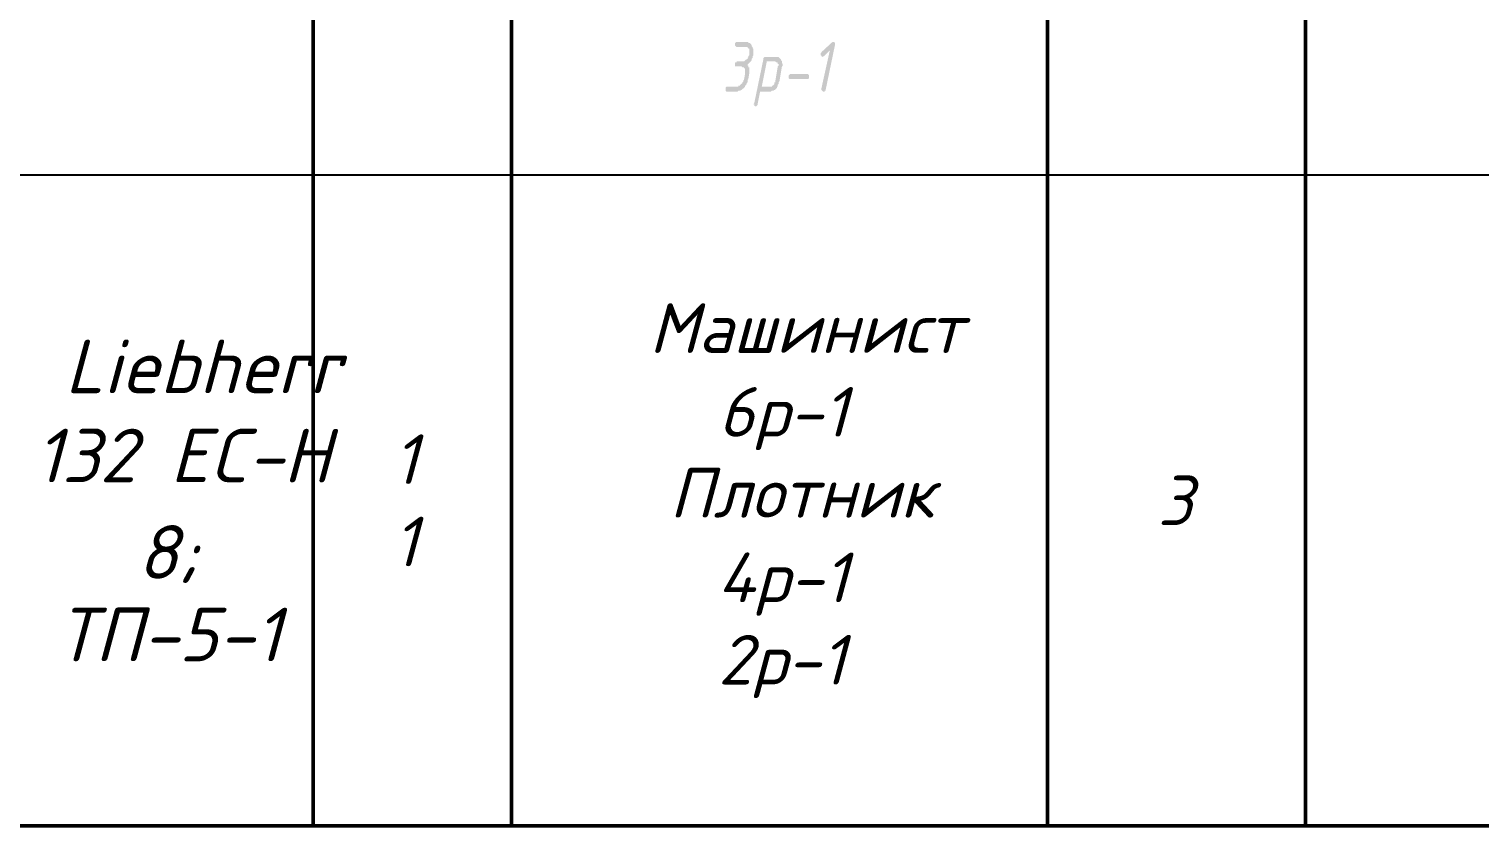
# Model space of a CAD drawing. Header units: millimetres. Extents: x 2279 to 5236, y 896 to 2828.
# Drawn here: x 4491.4 to 4564.5, y 2049.1 to 2089.2 of the extents above; entities that cross this region are included whole.
import ezdxf

# ---------------------------------------------------------------- set-up
doc = ezdxf.new("R2010")
doc.units = ezdxf.units.MM
doc.layers.add('PDF _!!ТОНКАЯ', color=7, linetype='Continuous')
doc.layers.add('PDF _Текст', color=7, linetype='Continuous')
doc.styles.add('PDF ISOCPEUR Italic', font='isocpeui.ttf')

msp = doc.modelspace()

# ---------------------------------------------------------------- hatches: boundary and pattern name
at = {"layer": 'PDF _!!ТОНКАЯ', "transparency": 33554559}
for points in [[(4527.585, 2087.439), (4527.628, 2087.439), (4527.628, 2087.396), (4527.67, 2087.396), (4527.67, 2087.354), (4527.67, 2087.311), (4527.712, 2087.311), (4527.712, 2087.269), (4527.712, 2087.227), (4527.712, 2087.184), (4527.712, 2087.142), (4527.712, 2087.1), (4527.712, 2087.057), (4527.712, 2087.015), (4527.712, 2086.973), (4527.712, 2086.973), (4527.67, 2086.719), (4527.628, 2086.676), (4527.628, 2086.634), (4527.628, 2086.592), (4527.628, 2086.549), (4527.585, 2086.507), (4527.585, 2086.465), (4527.585, 2086.465), (4527.543, 2086.422), (4527.543, 2086.38), (4527.501, 2086.38), (4527.501, 2086.338), (4527.501, 2086.295), (4527.458, 2086.295), (4527.458, 2086.253), (4527.416, 2086.253), (4527.374, 2086.211), (4527.374, 2086.211), (4527.331, 2086.168), (4527.331, 2086.168), (4527.289, 2086.168), (4527.289, 2086.126), (4527.247, 2086.126), (4527.204, 2086.126), (4527.204, 2086.126), (4527.162, 2086.126), (4527.12, 2086.084), (4527.12, 2086.084), (4527.077, 2086.084), (4527.035, 2086.084), (4526.993, 2086.084), (4526.993, 2086.084), (4526.612, 2086.084), (4526.569, 2086.084), (4526.569, 2086.084), (4526.527, 2086.126), (4526.527, 2086.126), (4526.527, 2086.168), (4526.527, 2086.211), (4526.527, 2086.253), (4526.527, 2086.295), (4526.527, 2086.295), (4526.569, 2086.338), (4526.569, 2086.338), (4526.612, 2086.338), (4527.035, 2086.338), (4527.077, 2086.338), (4527.12, 2086.338), (4527.162, 2086.338), (4527.162, 2086.38), (4527.204, 2086.38), (4527.247, 2086.38), (4527.247, 2086.422), (4527.289, 2086.422), (4527.289, 2086.465), (4527.331, 2086.465), (4527.331, 2086.507), (4527.374, 2086.507), (4527.374, 2086.549), (4527.416, 2086.592), (4527.416, 2086.634), (4527.416, 2086.634), (4527.458, 2086.676), (4527.458, 2086.719), (4527.501, 2086.973), (4527.501, 2087.015), (4527.501, 2087.057), (4527.501, 2087.1), (4527.501, 2087.1), (4527.501, 2087.142), (4527.501, 2087.184), (4527.501, 2087.184), (4527.501, 2087.227), (4527.458, 2087.269), (4527.458, 2087.269), (4527.458, 2087.311), (4527.416, 2087.311), (4527.374, 2087.311), (4527.374, 2087.311), (4527.331, 2087.354), (4527.289, 2087.354), (4527.289, 2087.354), (4527.077, 2087.354), (4527.077, 2087.354), (4527.035, 2087.354), (4526.993, 2087.354), (4526.993, 2087.396), (4526.993, 2087.439), (4526.993, 2087.481), (4526.993, 2087.481), (4526.993, 2087.523), (4527.035, 2087.566), (4527.035, 2087.566), (4527.077, 2087.566), (4527.077, 2087.608), (4527.331, 2087.608), (4527.374, 2087.608), (4527.374, 2087.608), (4527.416, 2087.608), (4527.458, 2087.608), (4527.458, 2087.608), (4527.501, 2087.65), (4527.501, 2087.65), (4527.543, 2087.693), (4527.585, 2087.693), (4527.585, 2087.735), (4527.628, 2087.735), (4527.628, 2087.777), (4527.67, 2087.82), (4527.67, 2087.82), (4527.67, 2087.862), (4527.712, 2087.904), (4527.712, 2087.947), (4527.712, 2087.947), (4527.712, 2087.989), (4527.712, 2088.031), (4527.712, 2088.074), (4527.712, 2088.116), (4527.712, 2088.158), (4527.712, 2088.201), (4527.712, 2088.201), (4527.712, 2088.243), (4527.67, 2088.243), (4527.67, 2088.285), (4527.628, 2088.285), (4527.628, 2088.328), (4527.585, 2088.328), (4527.543, 2088.328), (4527.543, 2088.328), (4527.501, 2088.328), (4527.501, 2088.328), (4527.077, 2088.328), (4527.077, 2088.328), (4527.035, 2088.37), (4527.035, 2088.37), (4526.993, 2088.412), (4526.993, 2088.412), (4526.993, 2088.455), (4526.993, 2088.497), (4526.993, 2088.539), (4527.035, 2088.539), (4527.035, 2088.582), (4527.077, 2088.582), (4527.077, 2088.582), (4527.543, 2088.582), (4527.585, 2088.582), (4527.585, 2088.582), (4527.628, 2088.582), (4527.67, 2088.582), (4527.67, 2088.539), (4527.712, 2088.539), (4527.755, 2088.539), (4527.755, 2088.497), (4527.797, 2088.497), (4527.797, 2088.455), (4527.839, 2088.455), (4527.839, 2088.412), (4527.839, 2088.37), (4527.882, 2088.328), (4527.882, 2088.328), (4527.882, 2088.285), (4527.924, 2088.243), (4527.924, 2088.201), (4527.924, 2088.201), (4527.924, 2088.158), (4527.924, 2088.116), (4527.924, 2088.074), (4527.924, 2088.031), (4527.924, 2087.989), (4527.924, 2087.947), (4527.924, 2087.947), (4527.924, 2087.904), (4527.882, 2087.862), (4527.882, 2087.82), (4527.882, 2087.82), (4527.882, 2087.777), (4527.839, 2087.735), (4527.839, 2087.693), (4527.839, 2087.65), (4527.797, 2087.65), (4527.797, 2087.608), (4527.755, 2087.566), (4527.755, 2087.566), (4527.712, 2087.523), (4527.712, 2087.523), (4527.67, 2087.481), (4527.67, 2087.481), (4527.628, 2087.439), (4527.628, 2087.439), (4527.585, 2087.439)], [(4531.776, 2088.158), (4531.48, 2087.862), (4531.438, 2087.862), (4531.438, 2087.82), (4531.395, 2087.82), (4531.395, 2087.862), (4531.353, 2087.862), (4531.353, 2087.904), (4531.311, 2087.904), (4531.311, 2087.947), (4531.311, 2087.989), (4531.311, 2088.031), (4531.353, 2088.031), (4531.353, 2088.074), (4531.903, 2088.582), (4531.903, 2088.582), (4531.946, 2088.582), (4531.946, 2088.582), (4531.988, 2088.582), (4531.988, 2088.582), (4532.03, 2088.539), (4532.03, 2088.539), (4532.03, 2088.497), (4532.03, 2088.455), (4532.03, 2088.412), (4532.03, 2088.412), (4531.565, 2086.168), (4531.565, 2086.126), (4531.522, 2086.126), (4531.522, 2086.084), (4531.48, 2086.084), (4531.48, 2086.084), (4531.438, 2086.084), (4531.395, 2086.126), (4531.395, 2086.126), (4531.353, 2086.168), (4531.353, 2086.168), (4531.353, 2086.211), (4531.353, 2086.253), (4531.353, 2086.253)], [(4530.633, 2086.719), (4529.787, 2086.719), (4529.787, 2086.719), (4529.744, 2086.719), (4529.702, 2086.761), (4529.702, 2086.761), (4529.702, 2086.803), (4529.702, 2086.846), (4529.702, 2086.888), (4529.702, 2086.888), (4529.744, 2086.93), (4529.744, 2086.93), (4529.787, 2086.973), (4529.787, 2086.973), (4530.633, 2086.973), (4530.676, 2086.973), (4530.676, 2086.93), (4530.718, 2086.93), (4530.718, 2086.888), (4530.718, 2086.888), (4530.718, 2086.846), (4530.718, 2086.803), (4530.718, 2086.761), (4530.718, 2086.761), (4530.676, 2086.719), (4530.633, 2086.719), (4530.633, 2086.719)]]:
    msp.add_hatch(color=256, dxfattribs=at).paths.add_polyline_path(points)
h = msp.add_hatch(color=256, dxfattribs=at)
h.paths.add_polyline_path([(4528.432, 2087.735), (4528.432, 2087.777), (4528.474, 2087.82), (4528.474, 2087.82), (4528.517, 2087.82), (4528.517, 2087.82), (4529.067, 2087.82), (4529.109, 2087.82), (4529.152, 2087.82), (4529.152, 2087.82), (4529.194, 2087.82), (4529.236, 2087.777), (4529.236, 2087.777), (4529.279, 2087.735), (4529.279, 2087.735), (4529.279, 2087.735), (4529.321, 2087.693), (4529.321, 2087.65), (4529.363, 2087.65), (4529.363, 2087.608), (4529.363, 2087.566), (4529.363, 2087.523), (4529.406, 2087.481), (4529.406, 2087.439), (4529.406, 2087.439), (4529.406, 2087.396), (4529.363, 2087.354), (4529.363, 2087.354), (4529.236, 2086.592), (4529.194, 2086.549), (4529.194, 2086.507), (4529.194, 2086.465), (4529.152, 2086.422), (4529.152, 2086.38), (4529.152, 2086.338), (4529.109, 2086.338), (4529.109, 2086.295), (4529.109, 2086.253), (4529.067, 2086.253), (4529.067, 2086.211), (4529.025, 2086.211), (4529.025, 2086.168), (4528.982, 2086.168), (4528.982, 2086.168), (4528.94, 2086.126), (4528.898, 2086.126), (4528.898, 2086.126), (4528.855, 2086.126), (4528.813, 2086.084), (4528.813, 2086.084), (4528.771, 2086.084), (4528.728, 2086.084), (4528.686, 2086.084), (4528.263, 2086.084), (4528.136, 2085.449), (4528.136, 2085.406), (4528.093, 2085.364), (4528.093, 2085.364), (4528.051, 2085.322), (4528.051, 2085.322), (4528.009, 2085.364), (4528.009, 2085.364), (4527.966, 2085.364), (4527.966, 2085.406), (4527.966, 2085.449), (4527.924, 2085.449), (4527.966, 2085.491), (4527.966, 2085.491)], flags=0)
h.paths.add_polyline_path([(4528.601, 2087.608), (4528.347, 2086.338), (4528.771, 2086.338), (4528.771, 2086.338), (4528.813, 2086.338), (4528.855, 2086.338), (4528.855, 2086.38), (4528.898, 2086.38), (4528.898, 2086.38), (4528.94, 2086.422), (4528.94, 2086.422), (4528.982, 2086.465), (4528.982, 2086.507), (4528.982, 2086.549), (4529.025, 2086.549), (4529.025, 2086.592), (4529.152, 2087.354), (4529.194, 2087.396), (4529.194, 2087.396), (4529.194, 2087.439), (4529.194, 2087.481), (4529.152, 2087.481), (4529.152, 2087.523), (4529.152, 2087.523), (4529.109, 2087.566), (4529.109, 2087.566), (4529.067, 2087.566), (4529.025, 2087.608), (4529.025, 2087.608)], flags=0)

# ---------------------------------------------------------------- linework, layer by layer
at = {"layer": 'PDF _!!ТОНКАЯ', "lineweight": 50}
for points in [[(4637.74, 2049.083), (4340.762, 2049.083), (4340.762, 2190.862), (4637.74, 2190.862), (4637.74, 2160.889), (4340.762, 2160.889)], [(4515.732, 2190.862), (4515.732, 2049.083)], [(4555.738, 2190.862), (4555.738, 2049.083)], [(4505.741, 2170.88), (4505.741, 2049.083)], [(4542.741, 2170.88), (4542.741, 2049.083)]]:
    msp.add_lwpolyline(points, dxfattribs=at)
at = {"layer": 'PDF _!!ТОНКАЯ', "lineweight": 25}
msp.add_lwpolyline([(4340.762, 2081.893), (4637.74, 2081.893)], dxfattribs=at)

# ---------------------------------------------------------------- texts
at = {"layer": 'PDF _Текст', "attachment_point": 7, "style": 'PDF ISOCPEUR Italic'}
for s, insert, char_height in [('Машинист', (4522.674, 2072.918), 2.4999), ('Liebherr', (4493.237, 2070.886), 2.6999), ('6р-1', (4526.146, 2068.019), 2.4999), ('132 EC-H', (4491.728, 2066.398), 2.6999), ('1', (4509.762, 2066.313), 2.5), ('Плотник', (4523.69, 2064.62), 2.4999), ('3', (4548.287, 2064.239), 2.5), ('1', (4509.762, 2062.165), 2.5), ('8;', (4496.893, 2061.329), 2.6999), ('4р-1', (4526.104, 2059.679), 2.4999), ('ТП-5-1', (4492.828, 2057.381), 2.6999), ('2р-1', (4526.146, 2055.531), 2.4999)]:
    msp.add_mtext(s, dxfattribs=dict(at, insert=insert, char_height=char_height))

doc.saveas('drawing.dxf')
